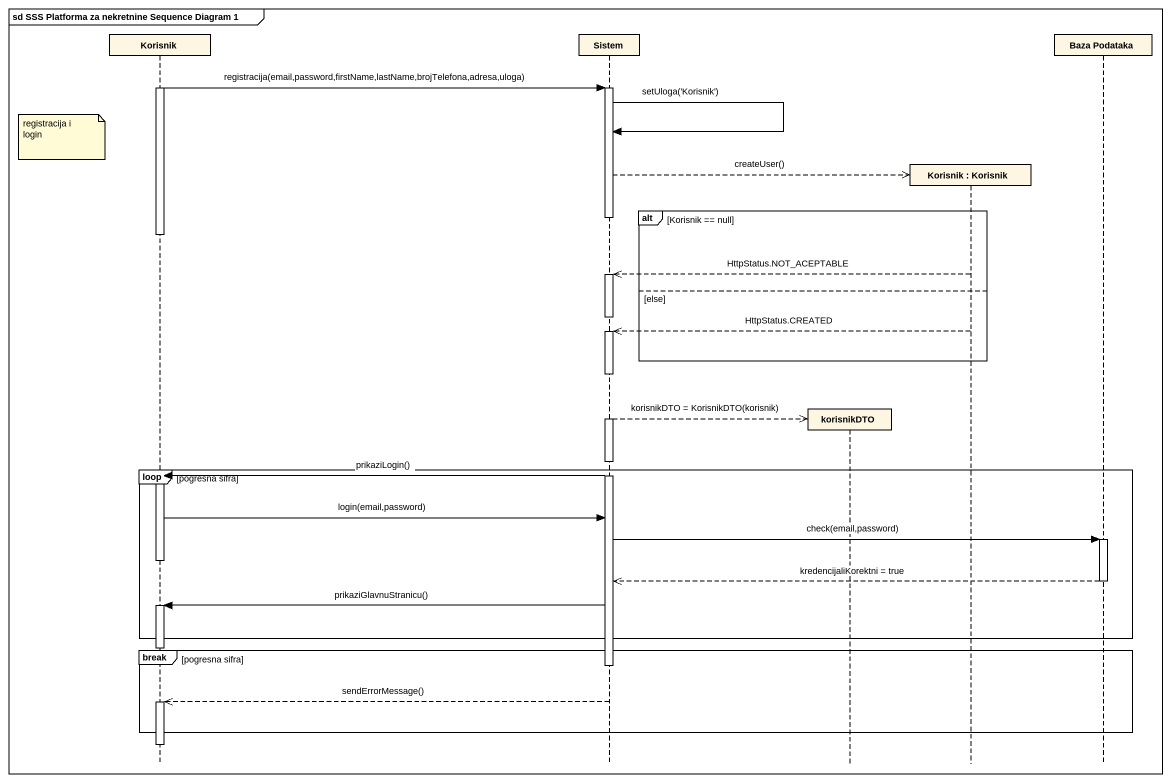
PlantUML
@startuml
mainframe sd SSS Platforma za nekretnine Sequence Diagram 1
hide footbox
participant Korisnik
participant Sistem
participant korisnikDTO
participant "Korisnik : Korisnik" as Korisnik_2
participant "Baza Podataka" as Baza_Podataka

activate Korisnik
Korisnik -> Sistem : registracija(email,password,firstName,lastName,brojTelefona,adresa,uloga)
activate Sistem
Sistem -> Sistem : setUloga('Korisnik')
note left of Korisnik : registracija i login
Sistem -->> Korisnik_2 ** : createUser()
alt Korisnik == null
  deactivate Sistem
  deactivate Korisnik
  Korisnik_2 -->> Sistem : HttpStatus.NOT_ACEPTABLE
  activate Sistem
else else
  deactivate Sistem
  Korisnik_2 -->> Sistem : HttpStatus.CREATED
  activate Sistem
end
Sistem -->> korisnikDTO ** : korisnikDTO = KorisnikDTO(korisnik)
loop pogresna sifra
  Sistem -> Korisnik : prikaziLogin()
  activate Korisnik
  Korisnik -> Sistem : login(email,password)
  Sistem -> Baza_Podataka : check(email,password)
  activate Baza_Podataka
  deactivate Korisnik
  Baza_Podataka -->> Sistem : kredencijaliKorektni = true
  deactivate Baza_Podataka
  Sistem -> Korisnik : prikaziGlavnuStranicu()
  activate Korisnik
end
deactivate Korisnik
break pogresna sifra
  deactivate Sistem
  Sistem -->> Korisnik : sendErrorMessage()
  activate Korisnik
end
deactivate Korisnik
@enduml
